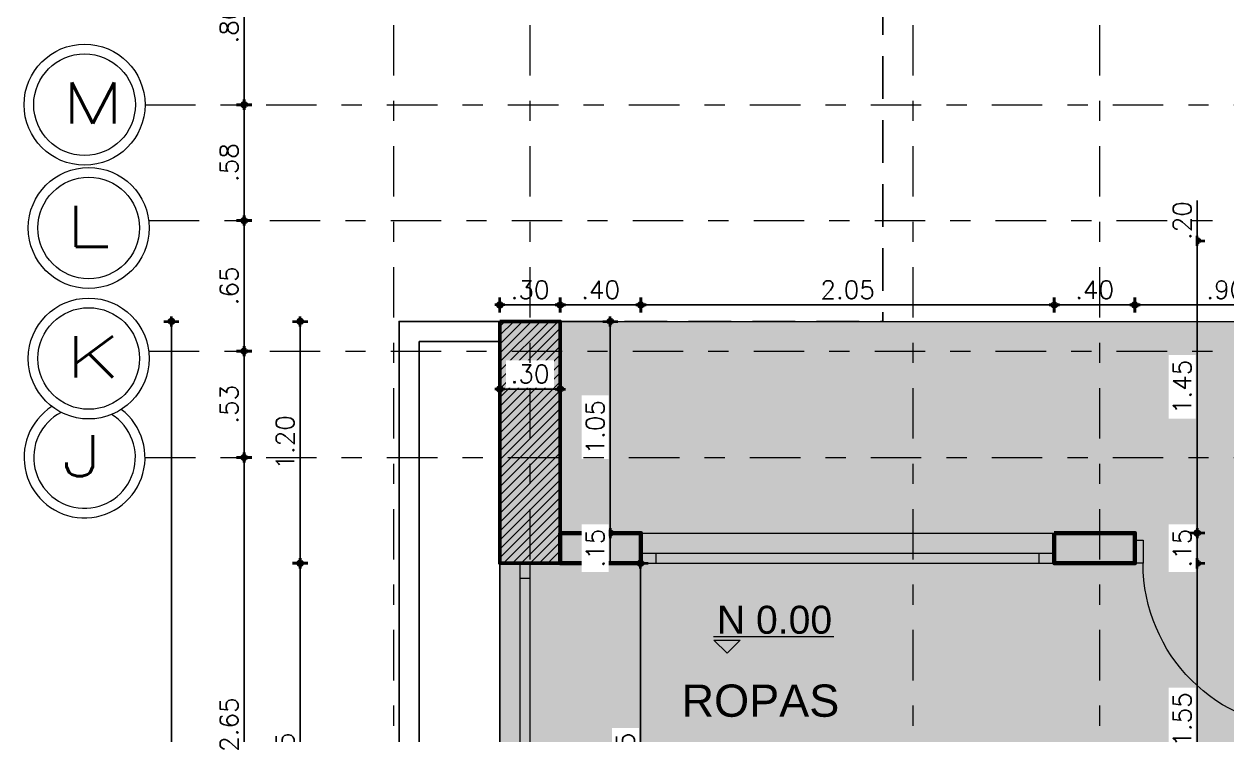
# Model space of a CAD drawing. Header units: metres. Extents: x -50 to 76, y -61 to 14.
# Drawn here: x -21.89 to -15.93, y 2.7 to 6.22 of the extents above; entities that cross this region are included whole.
import ezdxf

# ---------------------------------------------------------------- set-up
doc = ezdxf.new("R2010")
doc.units = ezdxf.units.M
doc.header["$MEASUREMENT"] = 0
for name, pattern in [('CENTER', [2, 1.25, -0.25, 0.25, -0.25]), ('CENTERX2', [4, 2.5, -0.5, 0.5, -0.5]), ('DASHDOT2', [0.5, 0.25, -0.125, 0, -0.125]), ('Línea Oculta', [0.3175, 0.211667, -0.105833])]:
    doc.linetypes.add(name, pattern=pattern)
for name, color, linetype, lineweight in [('1 AREAS', 65, 'Continuous', 50), ('1 AREAS HACH', 250, 'Continuous', 9), ('1 COLUMNAS', 1, 'Continuous', 50), ('1 MATERAS', 45, 'Continuous', 25), ('1 MUROS', 255, 'Continuous', 60), ('1 NIVELES', 145, 'Continuous', 18), ('1 PROYECCIONES', 144, 'Continuous', 25), ('1 PUERTAS', 251, 'Continuous', 18), ('1 RELLENO COLUMNAS', 225, 'Continuous', 18), ('1 TEXTOS', 4, 'Continuous', 20), ('1 VENTANAS', 2, 'Continuous', 18), ('_TXT1', 7, 'Continuous', 0), ('achurados', 251, 'Continuous', 0), ('COTAS', 251, 'Continuous', 35), ('EJES', 251, 'CENTERX2', 0), ('F-PLANO 3', 81, 'Continuous', 20), ('Nuevo_Puertas ARCHICAD_Pluma_Nº__27', 7, 'Continuous', 35), ('TEXTOS', 4, 'Continuous', 25)]:
    doc.layers.add(name, color=color, linetype=linetype, lineweight=lineweight)
doc.layers.add('Nuevo_Puertas ARCHICAD_Pluma_Nº__23', color=7, linetype='Continuous', lineweight=20, true_color=0xff6600)
doc.layers.add('Nuevo_Puertas ARCHICAD_Pluma_Nº__3', color=7, linetype='Continuous', lineweight=18, true_color=0xff6600)
doc.styles.add('cotas', font='romans.shx')
doc.styles.add('Estilo_Generado_1', font='arial.ttf')
doc.styles.add('LEROY', font='arial.ttf')
doc.styles.add('ROMANS', font='romans', dxfattribs={"width": 0.7})
doc.dimstyles.new('COT-50', dxfattribs={"dimscale": 0.5, "dimtxt": 0.18, "dimasz": 0.05, "dimexe": 0.08, "dimexo": 0.1, "dimgap": 0.06, "dimtad": 1, "dimzin": 4, "dimdsep": 46, "dimtxsty": 'cotas', "dimblk1": 'COTA', "dimblk2": 'COTA', "dimsah": 1, "dimcen": 0.09, "dimse1": 1, "dimse2": 1, "dimclrd": 256, "dimclre": 253, "dimclrt": 14, "dimadec": 0, "dimazin": 0, "dimtfac": 1, "dimtix": 1, "dimtmove": 0, "dimatfit": 3, "dimldrblk": 'COTA', "dimfxl": 1, "dimtfill": 1, "dimtfillclr": 256, "dimtolj": 1, "dimtzin": 12, "dimarcsym": 0})

# ---------------------------------------------------------------- blocks, each defined once
blk = doc.blocks.new('Puerta 23_3')
at = {"layer": 'Nuevo_Puertas ARCHICAD_Pluma_Nº__23', "color": 30, "linetype": 'Continuous', "lineweight": 20, "true_color": 0xff6600}
for p, q in [((-0.41, 0), (-0.45, 0)), ((-0.45, 0), (-0.45, -0.115)), ((-0.41, -0.115), (-0.41, 0)), ((0.45, 0), (0.41, 0)), ((0.41, 0), (0.41, -0.115)), ((0.45, -0.115), (0.45, 0)), ((-0.45, -0.115), (-0.41, -0.115)), ((0.41, -0.115), (0.45, -0.115))]:
    blk.add_line(p, q, dxfattribs=at)
at = {"layer": 'Nuevo_Puertas ARCHICAD_Pluma_Nº__27', "color": 7, "linetype": 'Continuous', "lineweight": 35}
for p, q in [((-0.45, 0), (-0.45, -0.115)), ((-0.45, 0), (-0.45, -0.115)), ((0.45, 0), (0.45, -0.115)), ((0.45, 0), (0.45, -0.115)), ((-0.45, -0.115), (-0.45, -0.15)), ((0.45, -0.115), (0.45, -0.15))]:
    blk.add_line(p, q, dxfattribs=at)
at = {"layer": 'Nuevo_Puertas ARCHICAD_Pluma_Nº__3', "color": 30, "linetype": 'Continuous', "lineweight": 18, "true_color": 0xff6600}
blk.add_line((0.41, 0), (0.41, 0.82), dxfattribs=at)
blk.add_arc((0.41, 0), 0.82, 90, 180, dxfattribs=at)
blk = doc.blocks.new('COTA')
for p, q in [((-1, 0), (1, 0)), ((0, 1.5), (0, -1.5))]:
    blk.add_line(p, q)
blk.add_circle((0, 0), 0.5)
blk = doc.blocks.new('*D48')
at = {"layer": 'COTAS', "lineweight": -2, "transparency": 16777216}
blk.add_line((-19.5095, 7.1419), (0.2405, 7.1419), dxfattribs=at)
at = {"layer": 'Defpoints', "color": 0, "transparency": 16777216}
for p in [(0.2655, 7.1419), (-19.5345, 4.75), (0.2655, 0.15)]:
    blk.add_point(p, dxfattribs=at)
at = {"layer": 'COTAS', "lineweight": -2, "transparency": 16777216, "xscale": 0.025, "yscale": 0.025, "zscale": 0.025, "rotation": 180}
blk.add_blockref('COTA', (-19.5345, 7.1419), dxfattribs=at)
at = {"layer": 'COTAS', "lineweight": -2, "transparency": 16777216, "xscale": 0.025, "yscale": 0.025, "zscale": 0.025}
blk.add_blockref('COTA', (0.2655, 7.1419), dxfattribs=at)
at = {"layer": 'COTAS', "color": 14, "transparency": 16777216, "insert": (-9.6024, 7.2169), "char_height": 0.09, "attachment_point": 5, "style": 'cotas', "bg_fill": 3, "box_fill_scale": 1.25, "bg_fill_color": 256, "bg_fill_true_color": 13158600, "bg_fill_transparency": 0}
blk.add_mtext('\\A1;19.80', dxfattribs=at)
blk = doc.blocks.new('*D49')
at = {"layer": 'COTAS', "lineweight": -2, "transparency": 16777216}
blk.add_line((-19.5095, 4.4141), (-19.2595, 4.4141), dxfattribs=at)
at = {"layer": 'Defpoints', "color": 0, "transparency": 16777216}
for p in [(-19.5345, 4.75), (-19.2345, 4.75), (-19.2345, 4.4141)]:
    blk.add_point(p, dxfattribs=at)
at = {"layer": 'COTAS', "lineweight": -2, "transparency": 16777216, "xscale": 0.025, "yscale": 0.025, "zscale": 0.025, "rotation": 180}
blk.add_blockref('COTA', (-19.5345, 4.4141), dxfattribs=at)
at = {"layer": 'COTAS', "lineweight": -2, "transparency": 16777216, "xscale": 0.025, "yscale": 0.025, "zscale": 0.025}
blk.add_blockref('COTA', (-19.2345, 4.4141), dxfattribs=at)
at = {"layer": 'COTAS', "color": 14, "transparency": 16777216, "insert": (-19.3845, 4.4891), "char_height": 0.09, "attachment_point": 5, "style": 'cotas', "bg_fill": 3, "box_fill_scale": 1.25, "bg_fill_color": 256, "bg_fill_true_color": 13158600, "bg_fill_transparency": 0}
blk.add_mtext('\\A1;.30', dxfattribs=at)
blk = doc.blocks.new('*D51')
at = {"layer": 'COTAS', "lineweight": -2, "transparency": 16777216}
blk.add_line((-19.5095, 4.8318), (-19.2595, 4.8318), dxfattribs=at)
at = {"layer": 'Defpoints', "color": 0, "transparency": 16777216}
for p in [(-19.2345, 4.8318), (-19.5345, 4.75), (-19.2345, 4.75)]:
    blk.add_point(p, dxfattribs=at)
at = {"layer": 'COTAS', "lineweight": -2, "transparency": 16777216, "xscale": 0.025, "yscale": 0.025, "zscale": 0.025, "rotation": 180}
blk.add_blockref('COTA', (-19.5345, 4.8318), dxfattribs=at)
at = {"layer": 'COTAS', "lineweight": -2, "transparency": 16777216, "xscale": 0.025, "yscale": 0.025, "zscale": 0.025}
blk.add_blockref('COTA', (-19.2345, 4.8318), dxfattribs=at)
at = {"layer": 'COTAS', "color": 14, "transparency": 16777216, "insert": (-19.3845, 4.9068), "char_height": 0.09, "attachment_point": 5, "style": 'cotas', "bg_fill": 3, "box_fill_scale": 1.25, "bg_fill_color": 256, "bg_fill_true_color": 13158600, "bg_fill_transparency": 0}
blk.add_mtext('\\A1;.30', dxfattribs=at)
blk = doc.blocks.new('*D52')
at = {"layer": 'COTAS', "lineweight": -2, "transparency": 16777216}
blk.add_line((-18.8595, 4.8318), (-19.2095, 4.8318), dxfattribs=at)
at = {"layer": 'Defpoints', "color": 0, "transparency": 16777216}
for p in [(-19.2345, 4.8318), (-19.2345, 3.7), (-18.8345, 3.7)]:
    blk.add_point(p, dxfattribs=at)
at = {"layer": 'COTAS', "lineweight": -2, "transparency": 16777216, "xscale": 0.025, "yscale": 0.025, "zscale": 0.025, "rotation": 180}
blk.add_blockref('COTA', (-19.2345, 4.8318), dxfattribs=at)
at = {"layer": 'COTAS', "lineweight": -2, "transparency": 16777216, "xscale": 0.025, "yscale": 0.025, "zscale": 0.025}
blk.add_blockref('COTA', (-18.8345, 4.8318), dxfattribs=at)
at = {"layer": 'COTAS', "color": 14, "transparency": 16777216, "insert": (-19.0345, 4.9068), "char_height": 0.09, "attachment_point": 5, "style": 'cotas', "bg_fill": 3, "box_fill_scale": 1.25, "bg_fill_color": 256, "bg_fill_true_color": 13158600, "bg_fill_transparency": 0}
blk.add_mtext('\\A1;.40', dxfattribs=at)
blk = doc.blocks.new('*D53')
at = {"layer": 'COTAS', "lineweight": -2, "transparency": 16777216}
blk.add_line((-18.8095, 4.8318), (-16.8095, 4.8318), dxfattribs=at)
at = {"layer": 'Defpoints', "color": 0, "transparency": 16777216}
for p in [(-16.7845, 4.8318), (-18.8345, 3.7), (-16.7845, 3.7)]:
    blk.add_point(p, dxfattribs=at)
at = {"layer": 'COTAS', "lineweight": -2, "transparency": 16777216, "xscale": 0.025, "yscale": 0.025, "zscale": 0.025, "rotation": 180}
blk.add_blockref('COTA', (-18.8345, 4.8318), dxfattribs=at)
at = {"layer": 'COTAS', "lineweight": -2, "transparency": 16777216, "xscale": 0.025, "yscale": 0.025, "zscale": 0.025}
blk.add_blockref('COTA', (-16.7845, 4.8318), dxfattribs=at)
at = {"layer": 'COTAS', "color": 14, "transparency": 16777216, "insert": (-17.8095, 4.9068), "char_height": 0.09, "attachment_point": 5, "style": 'cotas', "bg_fill": 3, "box_fill_scale": 1.25, "bg_fill_color": 256, "bg_fill_true_color": 13158600, "bg_fill_transparency": 0}
blk.add_mtext('\\A1;2.05', dxfattribs=at)
blk = doc.blocks.new('*D54')
at = {"layer": 'COTAS', "lineweight": -2, "transparency": 16777216}
blk.add_line((-16.7595, 4.8318), (-16.4095, 4.8318), dxfattribs=at)
at = {"layer": 'Defpoints', "color": 0, "transparency": 16777216}
for p in [(-16.3845, 4.8318), (-16.7845, 3.7), (-16.3845, 3.7)]:
    blk.add_point(p, dxfattribs=at)
at = {"layer": 'COTAS', "lineweight": -2, "transparency": 16777216, "xscale": 0.025, "yscale": 0.025, "zscale": 0.025, "rotation": 180}
blk.add_blockref('COTA', (-16.7845, 4.8318), dxfattribs=at)
at = {"layer": 'COTAS', "lineweight": -2, "transparency": 16777216, "xscale": 0.025, "yscale": 0.025, "zscale": 0.025}
blk.add_blockref('COTA', (-16.3845, 4.8318), dxfattribs=at)
at = {"layer": 'COTAS', "color": 14, "transparency": 16777216, "insert": (-16.5845, 4.9068), "char_height": 0.09, "attachment_point": 5, "style": 'cotas', "bg_fill": 3, "box_fill_scale": 1.25, "bg_fill_color": 256, "bg_fill_true_color": 13158600, "bg_fill_transparency": 0}
blk.add_mtext('\\A1;.40', dxfattribs=at)
blk = doc.blocks.new('*D55')
at = {"layer": 'COTAS', "lineweight": -2, "transparency": 16777216}
blk.add_line((-16.3595, 4.8318), (-15.5095, 4.8318), dxfattribs=at)
at = {"layer": 'Defpoints', "color": 0, "transparency": 16777216}
for p in [(-15.4845, 5.15), (-15.4845, 4.8318), (-16.3845, 3.7)]:
    blk.add_point(p, dxfattribs=at)
at = {"layer": 'COTAS', "lineweight": -2, "transparency": 16777216, "xscale": 0.025, "yscale": 0.025, "zscale": 0.025, "rotation": 180}
blk.add_blockref('COTA', (-16.3845, 4.8318), dxfattribs=at)
at = {"layer": 'COTAS', "lineweight": -2, "transparency": 16777216, "xscale": 0.025, "yscale": 0.025, "zscale": 0.025}
blk.add_blockref('COTA', (-15.4845, 4.8318), dxfattribs=at)
at = {"layer": 'COTAS', "color": 14, "transparency": 16777216, "insert": (-15.9345, 4.9068), "char_height": 0.09, "attachment_point": 5, "style": 'cotas', "bg_fill": 3, "box_fill_scale": 1.25, "bg_fill_color": 256, "bg_fill_true_color": 13158600, "bg_fill_transparency": 0}
blk.add_mtext('\\A1;.90', dxfattribs=at)
blk = doc.blocks.new('*D63')
at = {"layer": 'COTAS', "lineweight": -2, "transparency": 16777216}
blk.add_line((-19.5095, 6.4069), (-15.5095, 6.4069), dxfattribs=at)
at = {"layer": 'Defpoints', "color": 0, "transparency": 16777216}
for p in [(-15.4845, 6.4069), (-15.4845, 5.35), (-19.5345, 4.75)]:
    blk.add_point(p, dxfattribs=at)
at = {"layer": 'COTAS', "lineweight": -2, "transparency": 16777216, "xscale": 0.025, "yscale": 0.025, "zscale": 0.025, "rotation": 180}
blk.add_blockref('COTA', (-19.5345, 6.4069), dxfattribs=at)
at = {"layer": 'COTAS', "lineweight": -2, "transparency": 16777216, "xscale": 0.025, "yscale": 0.025, "zscale": 0.025}
blk.add_blockref('COTA', (-15.4845, 6.4069), dxfattribs=at)
at = {"layer": 'COTAS', "color": 14, "transparency": 16777216, "insert": (-17.5095, 6.4819), "char_height": 0.09, "attachment_point": 5, "style": 'cotas', "bg_fill": 3, "box_fill_scale": 1.25, "bg_fill_color": 256, "bg_fill_true_color": 13158600, "bg_fill_transparency": 0}
blk.add_mtext('\\A1;4.05', dxfattribs=at)
blk = doc.blocks.new('*D111')
at = {"layer": 'COTAS', "lineweight": -2, "transparency": 16777216}
blk.add_line((-21.1634, 4.725), (-21.1634, -5.725), dxfattribs=at)
at = {"layer": 'Defpoints', "color": 0, "transparency": 16777216}
for p in [(-20.0345, 4.75), (-21.1634, -5.75), (-16.6345, -5.75)]:
    blk.add_point(p, dxfattribs=at)
at = {"layer": 'COTAS', "lineweight": -2, "transparency": 16777216, "xscale": 0.025, "yscale": 0.025, "zscale": 0.025}
for p, rotation in [((-21.1634, 4.75), 90), ((-21.1634, -5.75), 270)]:
    blk.add_blockref('COTA', p, dxfattribs=dict(at, rotation=rotation))
at = {"layer": 'COTAS', "color": 14, "transparency": 16777216, "insert": (-21.2384, -0.4815), "char_height": 0.09, "attachment_point": 5, "rotation": 90, "style": 'cotas', "bg_fill": 3, "box_fill_scale": 1.25, "bg_fill_color": 256, "bg_fill_true_color": 13158600, "bg_fill_transparency": 0}
blk.add_mtext('\\A1;10.50', dxfattribs=at)
blk = doc.blocks.new('*D112')
at = {"layer": 'COTAS', "lineweight": -2, "transparency": 16777216}
blk.add_line((-20.5245, 4.725), (-20.5245, 3.575), dxfattribs=at)
at = {"layer": 'Defpoints', "color": 0, "transparency": 16777216}
for p in [(-19.5345, 4.75), (-20.5245, 3.55), (-19.5345, 3.55)]:
    blk.add_point(p, dxfattribs=at)
at = {"layer": 'COTAS', "lineweight": -2, "transparency": 16777216, "xscale": 0.025, "yscale": 0.025, "zscale": 0.025}
for p, rotation in [((-20.5245, 4.75), 90), ((-20.5245, 3.55), 270)]:
    blk.add_blockref('COTA', p, dxfattribs=dict(at, rotation=rotation))
at = {"layer": 'COTAS', "color": 14, "transparency": 16777216, "insert": (-20.5995, 4.15), "char_height": 0.09, "attachment_point": 5, "rotation": 90, "style": 'cotas', "bg_fill": 3, "box_fill_scale": 1.25, "bg_fill_color": 256, "bg_fill_true_color": 13158600, "bg_fill_transparency": 0}
blk.add_mtext('\\A1;1.20', dxfattribs=at)
blk = doc.blocks.new('*D113')
at = {"layer": 'COTAS', "lineweight": -2, "transparency": 16777216}
blk.add_line((-20.5245, 3.525), (-20.5245, 1.6277), dxfattribs=at)
at = {"layer": 'Defpoints', "color": 0, "transparency": 16777216}
for p in [(-19.5345, 3.55), (-20.5245, 1.6027), (-19.5345, 1.6027)]:
    blk.add_point(p, dxfattribs=at)
at = {"layer": 'COTAS', "lineweight": -2, "transparency": 16777216, "xscale": 0.025, "yscale": 0.025, "zscale": 0.025}
for p, rotation in [((-20.5245, 3.55), 90), ((-20.5245, 1.6027), 270)]:
    blk.add_blockref('COTA', p, dxfattribs=dict(at, rotation=rotation))
at = {"layer": 'COTAS', "color": 14, "transparency": 16777216, "insert": (-20.5995, 2.5763), "char_height": 0.09, "attachment_point": 5, "rotation": 90, "style": 'cotas', "bg_fill": 3, "box_fill_scale": 1.25, "bg_fill_color": 256, "bg_fill_true_color": 13158600, "bg_fill_transparency": 0}
blk.add_mtext('\\A1;1.95', dxfattribs=at)
blk = doc.blocks.new('*D120')
at = {"layer": 'COTAS', "lineweight": -2, "transparency": 16777216}
blk.add_line((-18.9865, 4.725), (-18.9865, 3.725), dxfattribs=at)
at = {"layer": 'Defpoints', "color": 0, "transparency": 16777216}
for p in [(-19.2345, 4.75), (-19.2345, 3.7), (-18.9865, 3.7)]:
    blk.add_point(p, dxfattribs=at)
at = {"layer": 'COTAS', "lineweight": -2, "transparency": 16777216, "xscale": 0.025, "yscale": 0.025, "zscale": 0.025}
for p, rotation in [((-18.9865, 4.75), 90), ((-18.9865, 3.7), 270)]:
    blk.add_blockref('COTA', p, dxfattribs=dict(at, rotation=rotation))
at = {"layer": 'COTAS', "color": 14, "transparency": 16777216, "insert": (-19.0615, 4.225), "char_height": 0.09, "attachment_point": 5, "rotation": 90, "style": 'cotas', "bg_fill": 3, "box_fill_scale": 1.25, "bg_fill_color": 256, "bg_fill_true_color": 13158600, "bg_fill_transparency": 0}
blk.add_mtext('\\A1;1.05', dxfattribs=at)
blk = doc.blocks.new('*D121')
at = {"layer": 'COTAS', "lineweight": -2, "transparency": 16777216}
blk.add_line((-18.9865, 3.7), (-18.9865, 3.55), dxfattribs=at)
at = {"layer": 'Defpoints', "color": 0, "transparency": 16777216}
for p in [(-19.2345, 3.7), (-19.2345, 3.55)]:
    blk.add_point(p, dxfattribs=at)
at = {"layer": 'COTAS', "color": 14, "transparency": 16777216, "insert": (-19.0615, 3.625), "char_height": 0.09, "attachment_point": 5, "rotation": 90, "style": 'cotas', "bg_fill": 3, "box_fill_scale": 1.25, "bg_fill_color": 256, "bg_fill_true_color": 13158600, "bg_fill_transparency": 0}
blk.add_mtext('\\A1;.15', dxfattribs=at)
at = {"layer": 'Defpoints', "color": 0, "transparency": 16777216}
blk.add_point((-18.9865, 3.55), dxfattribs=at)
blk = doc.blocks.new('*D122')
at = {"layer": 'COTAS', "lineweight": -2, "transparency": 16777216}
blk.add_line((-18.8365, 3.525), (-18.8365, 1.625), dxfattribs=at)
at = {"layer": 'Defpoints', "color": 0, "transparency": 16777216}
for p in [(-19.3845, 3.55), (-19.0845, 1.6), (-18.8365, 1.6)]:
    blk.add_point(p, dxfattribs=at)
at = {"layer": 'COTAS', "lineweight": -2, "transparency": 16777216, "xscale": 0.025, "yscale": 0.025, "zscale": 0.025}
for p, rotation in [((-18.8365, 3.55), 90), ((-18.8365, 1.6), 270)]:
    blk.add_blockref('COTA', p, dxfattribs=dict(at, rotation=rotation))
at = {"layer": 'COTAS', "color": 14, "transparency": 16777216, "insert": (-18.9115, 2.575), "char_height": 0.09, "attachment_point": 5, "rotation": 90, "style": 'cotas', "bg_fill": 3, "box_fill_scale": 1.25, "bg_fill_color": 256, "bg_fill_true_color": 13158600, "bg_fill_transparency": 0}
blk.add_mtext('\\A1;1.95', dxfattribs=at)
blk = doc.blocks.new('*D137')
at = {"layer": 'COTAS', "lineweight": -2, "transparency": 16777216}
blk.add_line((-16.0755, 3.525), (-16.0755, 2.025), dxfattribs=at)
at = {"layer": 'Defpoints', "color": 0, "transparency": 16777216}
for p in [(-16.7845, 3.55), (-16.5845, 2), (-16.0755, 2)]:
    blk.add_point(p, dxfattribs=at)
at = {"layer": 'COTAS', "lineweight": -2, "transparency": 16777216, "xscale": 0.025, "yscale": 0.025, "zscale": 0.025}
for p, rotation in [((-16.0755, 3.55), 90), ((-16.0755, 2), 270)]:
    blk.add_blockref('COTA', p, dxfattribs=dict(at, rotation=rotation))
at = {"layer": 'COTAS', "color": 14, "transparency": 16777216, "insert": (-16.1505, 2.775), "char_height": 0.09, "attachment_point": 5, "rotation": 90, "style": 'cotas', "bg_fill": 3, "box_fill_scale": 1.25, "bg_fill_color": 256, "bg_fill_true_color": 13158600, "bg_fill_transparency": 0}
blk.add_mtext('\\A1;1.55', dxfattribs=at)
blk = doc.blocks.new('*D138')
at = {"layer": 'COTAS', "lineweight": -2, "transparency": 16777216}
blk.add_line((-16.0755, 3.55), (-16.0755, 3.7), dxfattribs=at)
at = {"layer": 'Defpoints', "color": 0, "transparency": 16777216}
for p in [(-16.3845, 3.7), (-16.3845, 3.55)]:
    blk.add_point(p, dxfattribs=at)
at = {"layer": 'COTAS', "color": 14, "transparency": 16777216, "insert": (-16.1505, 3.625), "char_height": 0.09, "attachment_point": 5, "rotation": 90, "style": 'cotas', "bg_fill": 3, "box_fill_scale": 1.25, "bg_fill_color": 256, "bg_fill_true_color": 13158600, "bg_fill_transparency": 0}
blk.add_mtext('\\A1;.15', dxfattribs=at)
at = {"layer": 'Defpoints', "color": 0, "transparency": 16777216}
blk.add_point((-16.0755, 3.7), dxfattribs=at)
blk = doc.blocks.new('*D139')
at = {"layer": 'COTAS', "lineweight": -2, "transparency": 16777216}
blk.add_line((-16.0755, 5.125), (-16.0755, 3.725), dxfattribs=at)
at = {"layer": 'Defpoints', "color": 0, "transparency": 16777216}
for p in [(-15.4845, 5.15), (-16.3845, 3.7), (-16.0755, 3.7)]:
    blk.add_point(p, dxfattribs=at)
at = {"layer": 'COTAS', "lineweight": -2, "transparency": 16777216, "xscale": 0.025, "yscale": 0.025, "zscale": 0.025}
for p, rotation in [((-16.0755, 5.15), 90), ((-16.0755, 3.7), 270)]:
    blk.add_blockref('COTA', p, dxfattribs=dict(at, rotation=rotation))
at = {"layer": 'COTAS', "color": 14, "transparency": 16777216, "insert": (-16.1505, 4.425), "char_height": 0.09, "attachment_point": 5, "rotation": 90, "style": 'cotas', "bg_fill": 3, "box_fill_scale": 1.25, "bg_fill_color": 256, "bg_fill_true_color": 13158600, "bg_fill_transparency": 0}
blk.add_mtext('\\A1;1.45', dxfattribs=at)
blk = doc.blocks.new('*D140')
at = {"layer": 'COTAS', "lineweight": -2, "transparency": 16777216}
blk.add_line((-16.0755, 5.15), (-16.0755, 5.35), dxfattribs=at)
at = {"layer": 'Defpoints', "color": 0, "transparency": 16777216}
for p in [(-15.4845, 5.35), (-15.4845, 5.15)]:
    blk.add_point(p, dxfattribs=at)
at = {"layer": 'COTAS', "color": 14, "transparency": 16777216, "insert": (-16.1505, 5.25), "char_height": 0.09, "attachment_point": 5, "rotation": 90, "style": 'cotas', "bg_fill": 3, "box_fill_scale": 1.25, "bg_fill_color": 256, "bg_fill_true_color": 13158600, "bg_fill_transparency": 0}
blk.add_mtext('\\A1;.20', dxfattribs=at)
at = {"layer": 'Defpoints', "color": 0, "transparency": 16777216}
blk.add_point((-16.0755, 5.35), dxfattribs=at)
blk = doc.blocks.new('*D387')
at = {"layer": 'COTAS', "lineweight": -2, "transparency": 16777216}
blk.add_line((-20.8022, 6.6), (-20.8022, 5.85), dxfattribs=at)
at = {"layer": 'Defpoints', "color": 0, "transparency": 16777216}
for p in [(-21.2941, 6.625), (-21.2941, 5.825), (-20.8022, 5.825)]:
    blk.add_point(p, dxfattribs=at)
at = {"layer": 'COTAS', "lineweight": -2, "transparency": 16777216, "xscale": 0.025, "yscale": 0.025, "zscale": 0.025}
for p, rotation in [((-20.8022, 6.625), 90), ((-20.8022, 5.825), 270)]:
    blk.add_blockref('COTA', p, dxfattribs=dict(at, rotation=rotation))
at = {"layer": 'COTAS', "color": 14, "transparency": 16777216, "insert": (-20.8772, 6.225), "char_height": 0.09, "attachment_point": 5, "rotation": 90, "style": 'cotas', "bg_fill": 3, "box_fill_scale": 1.25, "bg_fill_color": 256, "bg_fill_true_color": 13158600, "bg_fill_transparency": 0}
blk.add_mtext('\\A1;.80', dxfattribs=at)
blk = doc.blocks.new('*D388')
at = {"layer": 'COTAS', "lineweight": -2, "transparency": 16777216}
blk.add_line((-20.8022, 5.275), (-20.8022, 5.8), dxfattribs=at)
at = {"layer": 'Defpoints', "color": 0, "transparency": 16777216}
for p in [(-21.2941, 5.825), (-20.8022, 5.825), (-21.2755, 5.25)]:
    blk.add_point(p, dxfattribs=at)
at = {"layer": 'COTAS', "lineweight": -2, "transparency": 16777216, "xscale": 0.025, "yscale": 0.025, "zscale": 0.025}
for p, rotation in [((-20.8022, 5.825), 90), ((-20.8022, 5.25), 270)]:
    blk.add_blockref('COTA', p, dxfattribs=dict(at, rotation=rotation))
at = {"layer": 'COTAS', "color": 14, "transparency": 16777216, "insert": (-20.8772, 5.5375), "char_height": 0.09, "attachment_point": 5, "rotation": 90, "style": 'cotas', "bg_fill": 3, "box_fill_scale": 1.25, "bg_fill_color": 256, "bg_fill_true_color": 13158600, "bg_fill_transparency": 0}
blk.add_mtext('\\A1;.58', dxfattribs=at)
blk = doc.blocks.new('*D389')
at = {"layer": 'COTAS', "lineweight": -2, "transparency": 16777216}
blk.add_line((-20.8022, 5.225), (-20.8022, 4.6275), dxfattribs=at)
at = {"layer": 'Defpoints', "color": 0, "transparency": 16777216}
for p in [(-21.2755, 5.25), (-21.2755, 4.6025), (-20.8022, 4.6025)]:
    blk.add_point(p, dxfattribs=at)
at = {"layer": 'COTAS', "lineweight": -2, "transparency": 16777216, "xscale": 0.025, "yscale": 0.025, "zscale": 0.025}
for p, rotation in [((-20.8022, 5.25), 90), ((-20.8022, 4.6025), 270)]:
    blk.add_blockref('COTA', p, dxfattribs=dict(at, rotation=rotation))
at = {"layer": 'COTAS', "color": 14, "transparency": 16777216, "insert": (-20.8772, 4.9263), "char_height": 0.09, "attachment_point": 5, "rotation": 90, "style": 'cotas', "bg_fill": 3, "box_fill_scale": 1.25, "bg_fill_color": 256, "bg_fill_true_color": 13158600, "bg_fill_transparency": 0}
blk.add_mtext('\\A1;.65', dxfattribs=at)
blk = doc.blocks.new('*D390')
at = {"layer": 'COTAS', "lineweight": -2, "transparency": 16777216}
blk.add_line((-20.8022, 4.5775), (-20.8022, 4.1), dxfattribs=at)
at = {"layer": 'Defpoints', "color": 0, "transparency": 16777216}
for p in [(-21.2755, 4.6025), (-21.2941, 4.075), (-20.8022, 4.075)]:
    blk.add_point(p, dxfattribs=at)
at = {"layer": 'COTAS', "lineweight": -2, "transparency": 16777216, "xscale": 0.025, "yscale": 0.025, "zscale": 0.025}
for p, rotation in [((-20.8022, 4.6025), 90), ((-20.8022, 4.075), 270)]:
    blk.add_blockref('COTA', p, dxfattribs=dict(at, rotation=rotation))
at = {"layer": 'COTAS', "color": 14, "transparency": 16777216, "insert": (-20.8772, 4.3388), "char_height": 0.09, "attachment_point": 5, "rotation": 90, "style": 'cotas', "bg_fill": 3, "box_fill_scale": 1.25, "bg_fill_color": 256, "bg_fill_true_color": 13158600, "bg_fill_transparency": 0}
blk.add_mtext('\\A1;.53', dxfattribs=at)
blk = doc.blocks.new('*D391')
at = {"layer": 'COTAS', "lineweight": -2, "transparency": 16777216}
blk.add_line((-20.8022, 4.05), (-20.8022, 1.45), dxfattribs=at)
at = {"layer": 'Defpoints', "color": 0, "transparency": 16777216}
for p in [(-21.2941, 4.075), (-21.2941, 1.425), (-20.8022, 1.425)]:
    blk.add_point(p, dxfattribs=at)
at = {"layer": 'COTAS', "lineweight": -2, "transparency": 16777216, "xscale": 0.025, "yscale": 0.025, "zscale": 0.025}
for p, rotation in [((-20.8022, 4.075), 90), ((-20.8022, 1.425), 270)]:
    blk.add_blockref('COTA', p, dxfattribs=dict(at, rotation=rotation))
at = {"layer": 'COTAS', "color": 14, "transparency": 16777216, "insert": (-20.8772, 2.75), "char_height": 0.09, "attachment_point": 5, "rotation": 90, "style": 'cotas', "bg_fill": 3, "box_fill_scale": 1.25, "bg_fill_color": 256, "bg_fill_true_color": 13158600, "bg_fill_transparency": 0}
blk.add_mtext('\\A1;2.65', dxfattribs=at)

msp = doc.modelspace()

# ---------------------------------------------------------------- hatches: boundary and pattern name
at = {"layer": '1 AREAS HACH'}
h = msp.add_hatch(dxfattribs=at)
h.set_pattern_fill('ANGLE', color=256)
h.set_pattern_definition([(0, (-39.43992, 0), (0, 0.275), [0.2, -0.075]), (90, (-39.43992, 0), (-0.275, 2e-17), [0.2, -0.075])])
h.paths.add_polyline_path([(-15.4845, 4.75), (-19.2345, 4.75), (-19.5345, 4.75), (-19.5345, -4.5), (-16.6345, -4.5), (-16.6345, -5.75), (-12.2845, -5.75), (-12.2845, -4.5), (-10.5845, -4.5), (-10.5845, -5.3), (-10.1845, -5.3), (-10.1845, -4.5), (-5.2345, -4.5), (-5.2345, -5.3), (-5.0845, -5.3), (-5.0845, -6.8), (0.2655, -6.8), (0.2655, 0.15), (-1.0345, 0.15), (-1.0345, 2.15), (-0.4345, 2.15), (-0.4345, 4.55), (-0.7345, 4.55), (-0.7345, 4.25), (-6.3145, 4.25), (-6.3145, 4.55), (-6.6845, 4.55), (-6.6845, 1.4), (-10.8845, 1.4), (-10.8845, 2.55), (-11.0845, 2.55), (-11.0845, 4.75), (-10.8845, 4.75), (-10.8845, 5.9), (-11.2345, 5.9), (-11.2345, 5.35), (-15.4845, 5.35)])
at = {"layer": '1 RELLENO COLUMNAS'}
h = msp.add_hatch(dxfattribs=at)
h.set_pattern_fill('ANSI31', color=256, scale=0.25)
h.set_pattern_definition([(45, (-1840.654124, 942.824767), (-0.0220970869, 0.0220970869), [])])
h.paths.add_polyline_path([(-19.2345, 4.75), (-19.5345, 4.75), (-19.5345, 3.55), (-19.3074, 3.55), (-19.2345, 3.55)])

# ---------------------------------------------------------------- linework, layer by layer
at = {"layer": '1 AREAS', "lineweight": 13}
msp.add_lwpolyline([(-10.5845, -4.5), (-12.2845, -4.5), (-12.2845, -5.75), (-12.2845, -5.75), (-12.2845, -5.75), (-12.2845, -5.75), (-16.6345, -5.75), (-16.6345, -5.75), (-16.6345, -4.5), (-19.5345, -4.5), (-19.5345, 4.75), (-19.2345, 4.75), (-19.2345, 4.75), (-19.2345, 4.75), (-15.4845, 4.75), (-15.4845, 5.35), (-15.4845, 5.35), (-11.2345, 5.35), (-11.2345, 5.9), (-10.8845, 5.9)], dxfattribs=at)
at = {"layer": '1 COLUMNAS'}
msp.add_lwpolyline([(-19.5345, 4.75), (-19.2345, 4.75), (-19.2345, 3.55), (-19.5345, 3.55)], close=True, dxfattribs=at)
at = {"layer": '1 MATERAS'}
msp.add_lwpolyline([(-19.0345, -4.5), (-18.9345, -4.5), (-18.9345, -5), (-20.0345, -5), (-20.0345, 4.75), (-19.5345, 4.75), (-19.5345, 4.65), (-19.9345, 4.65), (-19.9345, -4.9), (-19.0345, -4.9)], close=True, dxfattribs=at)
at = {"layer": '1 MUROS'}
for points in [[(-19.2345, 3.7), (-18.8345, 3.7), (-18.8345, 3.55), (-19.2345, 3.55)], [(-16.7845, 3.7), (-16.3845, 3.7), (-16.3845, 3.55), (-16.7845, 3.55)]]:
    msp.add_lwpolyline(points, close=True, dxfattribs=at)
at = {"layer": '1 NIVELES', "color": 2, "linetype": 'CENTER'}
for p, q in [((-18.4754, 3.1875), (-17.8787, 3.1875)), ((-18.4076, 3.1035), (-18.473, 3.1686)), ((-18.473, 3.1686), (-18.3423, 3.1686)), ((-18.4076, 3.1035), (-18.3423, 3.1686))]:
    msp.add_line(p, q, dxfattribs=at)
at = {"layer": '1 PROYECCIONES', "linetype": 'Línea Oculta'}
for p in [(-17.6345, 6.7), (-19.2345, 4.75)]:
    msp.add_line(p, (-17.6345, 4.75), dxfattribs=at)
at = {"layer": '1 VENTANAS'}
for p, q in [((-18.8345, 3.7), (-16.7845, 3.7)), ((-18.8345, 3.6), (-16.7845, 3.6)), ((-18.7595, 3.55), (-18.7595, 3.6)), ((-16.8595, 3.55), (-16.8595, 3.6)), ((-19.5345, 3.55), (-19.5345, 1.6027)), ((-19.4345, 3.55), (-19.4345, 1.6027)), ((-19.3845, 1.6027), (-19.3845, 3.55)), ((-18.8345, 3.55), (-16.7845, 3.55)), ((-19.3845, 3.475), (-19.4345, 3.475))]:
    msp.add_line(p, q, dxfattribs=at)
at = {"layer": 'achurados', "color": 251, "linetype": 'ByBlock'}
for centre in [(-21.5941, 5.825), (-21.5733, 5.2134)]:
    msp.add_circle(centre, 0.3, dxfattribs=at)
at = {"layer": 'F-PLANO 3', "color": 1, "linetype": 'ByBlock'}
for centre in [(-21.5941, 5.825), (-21.5733, 5.2134)]:
    msp.add_circle(centre, 0.252, dxfattribs=at)
msp.add_arc((-21.5941, 4.075), 0.252, 117.36682, 57.78366, dxfattribs=at)

# ---------------------------------------------------------------- block references
at = {"layer": '1 PUERTAS', "xscale": -1, "rotation": 180}
msp.add_blockref('Puerta 23_3', (-15.9345, 3.55), dxfattribs=at)

# ---------------------------------------------------------------- texts
at = {"layer": '1 TEXTOS', "insert": (-18.6333, 2.9487), "char_height": 0.16, "attachment_point": 1, "style": 'Estilo_Generado_1'}
msp.add_mtext('\\A1;{\\pql;\\fArial|b0|i0|c0|p34;ROPAS}', dxfattribs=at)
at = {"layer": '_TXT1', "style": 'ROMANS', "width": 1.5}
for s, p in [('M', (-21.7101, 5.7314)), ('L', (-21.6893, 5.1198)), ('K', (-21.6893, 4.4723)), ('J', (-21.7101, 3.9814))]:
    msp.add_text(s, height=0.2042, dxfattribs=at).set_placement(p)
at = {"layer": 'TEXTOS', "color": 2, "style": 'LEROY'}
msp.add_text('N 0.00', height=0.13885, rotation=0.0654, dxfattribs=at).set_placement((-18.4578, 3.2002))

# ---------------------------------------------------------------- next in the draw order: dimensions: what is measured, and where the dimension line sits
at = {"layer": 'COTAS'}
dim = msp.add_linear_dim(base=(0.2655, 7.1419), p1=(-19.5345, 4.75), p2=(0.2655, 0.15), dimstyle='COT-50', dxfattribs=at)
dim.commit()
dim.dimension.update_dxf_attribs({"geometry": '*D48', "text_midpoint": (-9.6024, 7.1419), "dimtype": 160})

# ---------------------------------------------------------------- next in the draw order: dimensions: what is measured, and where the dimension line sits
dim = msp.add_linear_dim(base=(-19.2345, 4.4141), p1=(-19.5345, 4.75), p2=(-19.2345, 4.75), dimstyle='COT-50', dxfattribs=at)
dim.commit()
dim.dimension.update_dxf_attribs({"geometry": '*D49', "text_midpoint": (-19.3845, 4.4891)})

# ---------------------------------------------------------------- next in the draw order: dimensions: what is measured, and where the dimension line sits
dim = msp.add_linear_dim(base=(-19.2345, 4.8318), p1=(-19.5345, 4.75), p2=(-19.2345, 4.75), dimstyle='COT-50', dxfattribs=at)
dim.commit()
dim.dimension.update_dxf_attribs({"geometry": '*D51', "text_midpoint": (-19.3845, 4.9068)})

# ---------------------------------------------------------------- next in the draw order: dimensions: what is measured, and where the dimension line sits
dim = msp.add_linear_dim(base=(-19.2345, 4.8318), p1=(-18.8345, 3.7), p2=(-19.2345, 3.7), dimstyle='COT-50', dxfattribs=at)
dim.commit()
dim.dimension.update_dxf_attribs({"geometry": '*D52', "text_midpoint": (-19.0345, 4.9068)})

# ---------------------------------------------------------------- next in the draw order: dimensions: what is measured, and where the dimension line sits
dim = msp.add_linear_dim(base=(-16.7845, 4.8318), p1=(-18.8345, 3.7), p2=(-16.7845, 3.7), dimstyle='COT-50', dxfattribs=at)
dim.commit()
dim.dimension.update_dxf_attribs({"geometry": '*D53', "text_midpoint": (-17.8095, 4.9068)})

# ---------------------------------------------------------------- next in the draw order: dimensions: what is measured, and where the dimension line sits
dim = msp.add_linear_dim(base=(-16.3845, 4.8318), p1=(-16.7845, 3.7), p2=(-16.3845, 3.7), dimstyle='COT-50', dxfattribs=at)
dim.commit()
dim.dimension.update_dxf_attribs({"geometry": '*D54', "text_midpoint": (-16.5845, 4.9068)})

# ---------------------------------------------------------------- next in the draw order: dimensions: what is measured, and where the dimension line sits
dim = msp.add_linear_dim(base=(-15.4845, 4.8318), p1=(-16.3845, 3.7), p2=(-15.4845, 5.15), dimstyle='COT-50', dxfattribs=at)
dim.commit()
dim.dimension.update_dxf_attribs({"geometry": '*D55', "text_midpoint": (-15.9345, 4.9068)})

# ---------------------------------------------------------------- next in the draw order: dimensions: what is measured, and where the dimension line sits
dim = msp.add_linear_dim(base=(-15.4845, 6.4069), p1=(-19.5345, 4.75), p2=(-15.4845, 5.35), dimstyle='COT-50', dxfattribs=at)
dim.commit()
dim.dimension.update_dxf_attribs({"geometry": '*D63', "text_midpoint": (-17.5095, 6.4819)})

# ---------------------------------------------------------------- next in the draw order: linework, layer by layer
at = {"layer": 'EJES', "linetype": 'DASHDOT2'}
msp.add_line((-21.2941, 5.825), (2.2474, 5.825), dxfattribs=at)

# ---------------------------------------------------------------- next in the draw order: dimensions: what is measured, and where the dimension line sits
at = {"layer": 'COTAS'}
dim = msp.add_linear_dim(base=(-21.1634, -5.75), p1=(-20.0345, 4.75), p2=(-16.6345, -5.75), angle=90, dimstyle='COT-50', dxfattribs=at)
dim.commit()
dim.dimension.update_dxf_attribs({"geometry": '*D111', "text_midpoint": (-21.1634, -0.4815), "dimtype": 160})

# ---------------------------------------------------------------- next in the draw order: linework, layer by layer
at = {"layer": 'achurados', "color": 251, "linetype": 'ByBlock'}
msp.add_circle((-21.5733, 4.5659), 0.3, dxfattribs=at)
msp.add_arc((-21.5941, 4.075), 0.3, 122.60392, 52.54656, dxfattribs=at)
at = {"layer": 'EJES', "linetype": 'DASHDOT2'}
msp.add_line((-17.4845, -10.2308), (-17.4845, 7.233), dxfattribs=at)
msp.add_line((-17.4845, -10.2308), (-17.4845, 7.233), dxfattribs=at)
at = {"layer": 'F-PLANO 3', "color": 1, "linetype": 'ByBlock'}
msp.add_circle((-21.5733, 4.5659), 0.252, dxfattribs=at)

# ---------------------------------------------------------------- next in the draw order: dimensions: what is measured, and where the dimension line sits
at = {"layer": 'COTAS'}
for base, p1, p2, picture, middle in [((-20.8022, 5.825), (-21.2941, 6.625), (-21.2941, 5.825), '*D387', (-20.8772, 6.225)), ((-20.5245, 3.55), (-19.5345, 4.75), (-19.5345, 3.55), '*D112', (-20.5995, 4.15)), ((-18.9865, 3.7), (-19.2345, 4.75), (-19.2345, 3.7), '*D120', (-19.0615, 4.225)), ((-16.0755, 2), (-16.7845, 3.55), (-16.5845, 2), '*D137', (-16.1505, 2.775))]:
    dim = msp.add_linear_dim(base=base, p1=p1, p2=p2, angle=90, dimstyle='COT-50', dxfattribs=at)
    dim.commit()
    dim.dimension.update_dxf_attribs({"geometry": picture, "text_midpoint": middle})

# ---------------------------------------------------------------- next in the draw order: linework, layer by layer
at = {"layer": 'EJES', "linetype": 'DASHDOT2'}
msp.add_line((-16.5595, -10.2308), (-16.5595, 7.233), dxfattribs=at)
msp.add_line((-16.5595, -10.2308), (-16.5595, 7.233), dxfattribs=at)

# ---------------------------------------------------------------- next in the draw order: dimensions: what is measured, and where the dimension line sits
at = {"layer": 'COTAS'}
for base, p1, p2, picture, middle in [((-18.9865, 3.55), (-19.2345, 3.7), (-19.2345, 3.55), '*D121', (-19.0615, 3.625)), ((-16.0755, 3.7), (-16.3845, 3.55), (-16.3845, 3.7), '*D138', (-16.1505, 3.625)), ((-20.5245, 1.6027), (-19.5345, 3.55), (-19.5345, 1.6027), '*D113', (-20.5995, 2.5763))]:
    dim = msp.add_linear_dim(base=base, p1=p1, p2=p2, angle=90, dimstyle='COT-50', dxfattribs=at)
    dim.commit()
    dim.dimension.update_dxf_attribs({"geometry": picture, "text_midpoint": middle})

# ---------------------------------------------------------------- next in the draw order: linework, layer by layer
at = {"layer": 'EJES', "linetype": 'DASHDOT2'}
msp.add_line((-20.0595, -10.2308), (-20.0595, 7.233), dxfattribs=at)
msp.add_line((-20.0595, -10.2308), (-20.0595, 7.233), dxfattribs=at)

# ---------------------------------------------------------------- next in the draw order: dimensions: what is measured, and where the dimension line sits
at = {"layer": 'COTAS'}
for base, p1, p2, picture, middle in [((-16.0755, 3.7), (-15.4845, 5.15), (-16.3845, 3.7), '*D139', (-16.1505, 4.425)), ((-18.8365, 1.6), (-19.3845, 3.55), (-19.0845, 1.6), '*D122', (-18.9115, 2.575))]:
    dim = msp.add_linear_dim(base=base, p1=p1, p2=p2, angle=90, dimstyle='COT-50', dxfattribs=at)
    dim.commit()
    dim.dimension.update_dxf_attribs({"geometry": picture, "text_midpoint": middle})

# ---------------------------------------------------------------- next in the draw order: linework, layer by layer
at = {"layer": '1 COLUMNAS'}
msp.add_lwpolyline([(-19.5345, 4.75), (-19.2345, 4.75), (-19.2345, 3.55), (-19.5345, 3.55)], close=True, dxfattribs=at)
at = {"layer": 'EJES', "linetype": 'DASHDOT2'}
for p, q in [((-19.3845, -10.2308), (-19.3845, 7.233)), ((-19.3845, -10.2308), (-19.3845, 7.233)), ((-21.2755, 4.6025), (2.2427, 4.6025)), ((-21.2941, 4.075), (2.315, 4.075))]:
    msp.add_line(p, q, dxfattribs=at)

# ---------------------------------------------------------------- next in the draw order: dimensions: what is measured, and where the dimension line sits
at = {"layer": 'COTAS'}
dim = msp.add_linear_dim(base=(-16.0755, 5.35), p1=(-15.4845, 5.15), p2=(-15.4845, 5.35), angle=90, dimstyle='COT-50', dxfattribs=at)
dim.commit()
dim.dimension.update_dxf_attribs({"geometry": '*D140', "text_midpoint": (-16.1505, 5.25)})

# ---------------------------------------------------------------- next in the draw order: linework, layer by layer
at = {"layer": 'EJES', "linetype": 'DASHDOT2'}
msp.add_line((-21.2755, 5.25), (2.2427, 5.25), dxfattribs=at)

# ---------------------------------------------------------------- next in the draw order: dimensions: what is measured, and where the dimension line sits
at = {"layer": 'COTAS'}
dim = msp.add_linear_dim(base=(-20.8022373827, 5.825), p1=(-21.2755365186, 5.25), p2=(-21.2940794199, 5.825), angle=90, dimstyle='COT-50', dxfattribs=at)
dim.commit()
dim.dimension.update_dxf_attribs({"geometry": '*D388', "text_midpoint": (-20.8772373827, 5.5375)})

# ---------------------------------------------------------------- next in the draw order: dimensions: what is measured, and where the dimension line sits
dim = msp.add_linear_dim(base=(-20.8022, 4.6025), p1=(-21.2755, 5.25), p2=(-21.2755, 4.6025), angle=90, dimstyle='COT-50', dxfattribs=at)
dim.commit()
dim.dimension.update_dxf_attribs({"geometry": '*D389', "text_midpoint": (-20.8772, 4.9263)})

# ---------------------------------------------------------------- next in the draw order: dimensions: what is measured, and where the dimension line sits
dim = msp.add_linear_dim(base=(-20.8022, 4.075), p1=(-21.2755, 4.6025), p2=(-21.2941, 4.075), angle=90, dimstyle='COT-50', dxfattribs=at)
dim.commit()
dim.dimension.update_dxf_attribs({"geometry": '*D390', "text_midpoint": (-20.8772, 4.3388)})

# ---------------------------------------------------------------- next in the draw order: dimensions: what is measured, and where the dimension line sits
dim = msp.add_linear_dim(base=(-20.8022, 1.425), p1=(-21.2941, 4.075), p2=(-21.2941, 1.425), angle=90, dimstyle='COT-50', dxfattribs=at)
dim.commit()
dim.dimension.update_dxf_attribs({"geometry": '*D391', "text_midpoint": (-20.8772, 2.75)})

doc.saveas('drawing.dxf')
